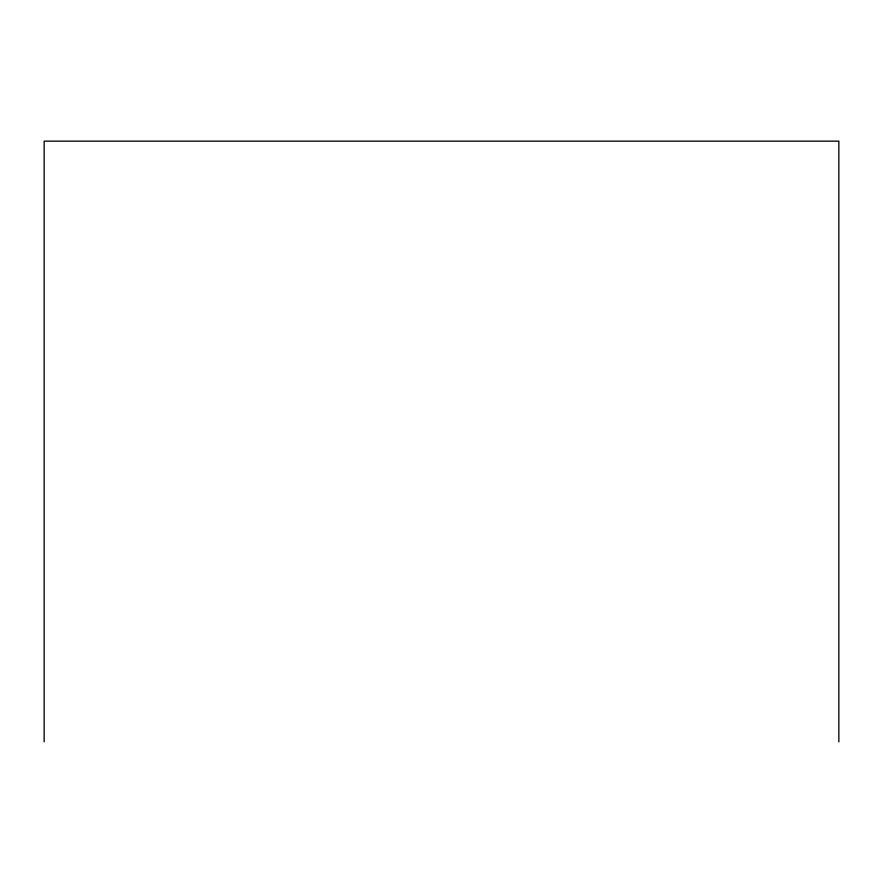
<?xml version="1.0" encoding="UTF-8"?>
<svg xmlns="http://www.w3.org/2000/svg" width="883" height="883" viewBox="0 0 883 883"><rect width="100%" height="100%" fill="white"/><g stroke="black" fill="none" stroke-linecap="round" stroke-linejoin="round"><path stroke-width="1.32" d="M838.85 741.852L838.85 141.148L44.15 141.148L44.15 741.852"/></g></svg>
